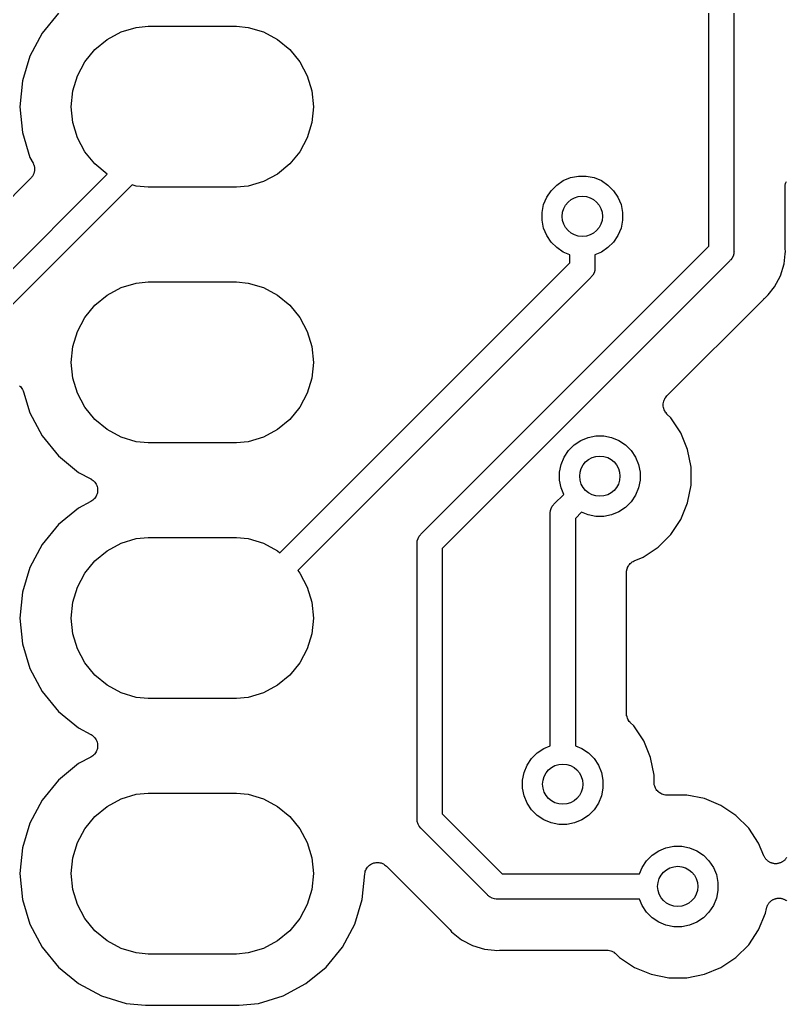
# Model space of a CAD drawing. Extents: x 19 to 115, y -142 to -17.
# Drawn here: x 87.18 to 94.81, y -101.64 to -91.85 of the extents above; entities that cross this region are included whole.
import ezdxf

# ---------------------------------------------------------------- set-up
doc = ezdxf.new("R2010")
doc.units = 0
doc.layers.add('BLACK', color=7, linetype='CONTINUOUS')

msp = doc.modelspace()

# ---------------------------------------------------------------- linework, layer by layer
at = {"layer": 'BLACK', "linetype": 'CONTINUOUS'}
for p, q in [((94.035, -94.0952), (94.035, -91.0368)), ((94.285, -90.9911), (94.285, -94.1409)), ((87.5706, -91.7806), (87.4072, -91.9798)), ((88.1924, -91.9673), (88.3432, -91.9216)), ((88.3432, -91.9216), (88.4607, -91.91)), ((88.4607, -91.91), (89.3393, -91.91)), ((89.3393, -91.91), (89.4568, -91.9216)), ((89.4568, -91.9216), (89.6076, -91.9673)), ((87.4072, -91.9798), (87.2857, -92.207)), ((87.9316, -92.1416), (88.0534, -92.0416)), ((88.0534, -92.0416), (88.1924, -91.9673)), ((89.6076, -91.9673), (89.7466, -92.0416)), ((89.7466, -92.0416), (89.8684, -92.1416)), ((87.8316, -92.2634), (87.9316, -92.1416)), ((89.8684, -92.1416), (89.9684, -92.2634)), ((87.2857, -92.207), (87.2109, -92.4536)), ((87.7573, -92.4024), (87.8316, -92.2634)), ((89.9684, -92.2634), (90.0427, -92.4024)), ((87.7116, -92.5532), (87.7573, -92.4024)), ((90.0427, -92.4024), (90.0884, -92.5532)), ((87.2109, -92.4536), (87.1857, -92.71)), ((87.6961, -92.71), (87.7116, -92.5532)), ((90.0884, -92.5532), (90.1039, -92.71)), ((87.1857, -92.71), (87.2109, -92.9664)), ((87.7116, -92.8668), (87.6961, -92.71)), ((90.1039, -92.71), (90.0884, -92.8668)), ((87.7573, -93.0176), (87.7116, -92.8668)), ((90.0884, -92.8668), (90.0427, -93.0176)), ((87.2109, -92.9664), (87.2857, -93.213)), ((87.8316, -93.1566), (87.7573, -93.0176)), ((90.0427, -93.0176), (89.9684, -93.1566)), ((87.2857, -93.213), (87.3166, -93.2707)), ((87.9316, -93.2784), (87.8316, -93.1566)), ((89.9684, -93.1566), (89.8684, -93.2784)), ((87.3166, -93.2707), (87.3174, -93.2723)), ((87.3174, -93.2723), (87.3195, -93.2776)), ((87.3195, -93.2776), (87.3222, -93.2826)), ((87.3222, -93.2826), (87.3241, -93.2891)), ((87.3241, -93.2891), (87.3266, -93.2953)), ((87.3266, -93.2953), (87.3276, -93.3009)), ((87.3276, -93.3009), (87.3293, -93.3064)), ((87.3293, -93.3064), (87.3299, -93.3131)), ((87.3299, -93.3131), (87.3311, -93.3197)), ((87.3311, -93.3197), (87.3311, -93.3254)), ((88.0534, -93.3784), (87.9316, -93.2784)), ((89.8684, -93.2784), (89.7466, -93.3784)), ((87.2944, -93.4204), (86.389, -94.3258)), ((86.5622, -94.871), (88.0543, -93.3789)), ((87.298, -93.416), (87.2944, -93.4204)), ((87.3021, -93.412), (87.298, -93.416)), ((87.3058, -93.4065), (87.3021, -93.412)), ((87.3101, -93.4013), (87.3058, -93.4065)), ((87.3128, -93.3962), (87.3101, -93.4013)), ((87.316, -93.3915), (87.3128, -93.3962)), ((87.3187, -93.3853), (87.316, -93.3915)), ((87.3218, -93.3794), (87.3187, -93.3853)), ((87.3235, -93.374), (87.3218, -93.3794)), ((87.3257, -93.3687), (87.3235, -93.374)), ((87.3271, -93.3622), (87.3257, -93.3687)), ((87.3291, -93.3557), (87.3271, -93.3622)), ((87.3297, -93.35), (87.3291, -93.3557)), ((87.3308, -93.3445), (87.3297, -93.35)), ((87.3309, -93.3378), (87.3308, -93.3445)), ((87.3316, -93.331), (87.3309, -93.3378)), ((87.3311, -93.3254), (87.3316, -93.331)), ((88.0543, -93.3789), (88.0534, -93.3784)), ((89.7466, -93.3784), (89.6076, -93.4527)), ((92.5881, -93.4445), (92.6609, -93.4143)), ((92.6609, -93.4143), (92.7382, -93.399)), ((92.7382, -93.399), (92.817, -93.399)), ((92.817, -93.399), (92.8943, -93.4143)), ((92.8943, -93.4143), (92.9671, -93.4445)), ((88.3011, -93.4857), (86.7067, -95.08)), ((88.3432, -93.4984), (88.3011, -93.4857)), ((88.4607, -93.51), (88.3432, -93.4984)), ((89.3393, -93.51), (88.4607, -93.51)), ((89.4568, -93.4984), (89.3393, -93.51)), ((89.6076, -93.4527), (89.4568, -93.4984)), ((92.4669, -93.544), (92.5226, -93.4883)), ((92.5226, -93.4883), (92.5881, -93.4445)), ((92.9671, -93.4445), (93.0326, -93.4883)), ((93.0326, -93.4883), (93.0883, -93.544)), ((94.793, -93.5074), (94.7937, -93.5013)), ((94.793, -93.5091), (94.793, -93.5074)), ((94.793, -94.1097), (94.793, -93.5091)), ((94.7937, -93.5013), (94.7938, -93.4952)), ((94.7938, -93.4952), (94.7951, -93.489)), ((94.7951, -93.489), (94.7958, -93.4827)), ((94.7958, -93.4827), (94.7976, -93.4769)), ((94.7976, -93.4769), (94.7989, -93.471)), ((94.7989, -93.471), (94.8014, -93.4651)), ((94.8014, -93.4651), (94.8033, -93.4591)), ((94.8033, -93.4591), (94.8062, -93.4538)), ((92.393, -93.6823), (92.4231, -93.6095)), ((92.4231, -93.6095), (92.4669, -93.544)), ((93.0883, -93.544), (93.1321, -93.6095)), ((93.1321, -93.6095), (93.1622, -93.6823)), ((92.3776, -93.7596), (92.393, -93.6823)), ((93.1622, -93.6823), (93.1776, -93.7596)), ((92.3776, -93.8384), (92.3776, -93.7596)), ((93.1776, -93.7596), (93.1776, -93.8384)), ((92.393, -93.9156), (92.3776, -93.8384)), ((93.1776, -93.8384), (93.1622, -93.9156)), ((92.4231, -93.9884), (92.393, -93.9156)), ((92.4669, -94.054), (92.4231, -93.9884)), ((93.1321, -93.9884), (93.0883, -94.054)), ((93.1622, -93.9156), (93.1321, -93.9884)), ((91.1759, -96.9543), (94.035, -94.0952)), ((92.5226, -94.1097), (92.4669, -94.054)), ((93.0883, -94.054), (93.0326, -94.1097)), ((92.5881, -94.1534), (92.5226, -94.1097)), ((92.6526, -94.1802), (92.5881, -94.1534)), ((92.6526, -94.2606), (92.6526, -94.1802)), ((92.9671, -94.1534), (92.9026, -94.1802)), ((92.9026, -94.1802), (92.9026, -94.3063)), ((93.0326, -94.1097), (92.9671, -94.1534)), ((94.2761, -94.195), (94.2644, -94.2168)), ((94.2832, -94.1715), (94.2761, -94.195)), ((94.285, -94.1531), (94.2832, -94.1715)), ((94.285, -94.1409), (94.2856, -94.147)), ((94.2856, -94.147), (94.285, -94.1531)), ((94.285, -94.1531), (94.285, -94.1531)), ((94.7839, -94.2711), (94.7936, -94.1719)), ((94.7935, -94.115), (94.793, -94.1097)), ((94.7935, -94.1203), (94.7935, -94.115)), ((94.7936, -94.1221), (94.7935, -94.1203)), ((94.7961, -94.147), (94.7936, -94.1221)), ((94.7936, -94.1718), (94.7961, -94.147)), ((94.7936, -94.1719), (94.7936, -94.1718)), ((89.7713, -97.1419), (92.6526, -94.2606)), ((94.2441, -94.2397), (91.385, -97.0988)), ((94.2488, -94.2358), (94.2441, -94.2397)), ((94.2527, -94.231), (94.2488, -94.2358)), ((94.2638, -94.2175), (94.2527, -94.231)), ((94.2527, -94.231), (94.2527, -94.231)), ((94.2644, -94.2168), (94.2638, -94.2175)), ((94.7477, -94.3904), (94.7839, -94.2711)), ((92.8664, -94.4012), (92.8617, -94.4051)), ((92.8703, -94.3964), (92.8664, -94.4012)), ((92.8821, -94.3822), (92.8703, -94.3964)), ((92.8703, -94.3964), (92.8703, -94.3964)), ((92.8937, -94.3605), (92.8821, -94.3822)), ((92.894, -94.3594), (92.8937, -94.3605)), ((92.9008, -94.3369), (92.894, -94.3594)), ((92.9026, -94.3185), (92.9008, -94.3369)), ((92.9026, -94.3063), (92.9032, -94.3124)), ((92.9032, -94.3124), (92.9026, -94.3185)), ((92.9026, -94.3185), (92.9026, -94.3185)), ((94.6889, -94.5003), (94.7477, -94.3904)), ((88.1924, -94.5073), (88.3432, -94.4616)), ((88.3432, -94.4616), (88.4607, -94.45)), ((88.4607, -94.45), (89.3393, -94.45)), ((89.3393, -94.45), (89.4568, -94.4616)), ((89.4568, -94.4616), (89.6076, -94.5073)), ((92.8617, -94.4051), (89.9481, -97.3187)), ((87.9316, -94.6816), (88.0534, -94.5816)), ((88.0534, -94.5816), (88.1924, -94.5073)), ((89.6076, -94.5073), (89.7466, -94.5816)), ((89.7466, -94.5816), (89.8684, -94.6816)), ((94.5905, -94.6126), (94.6098, -94.5967)), ((94.6098, -94.5967), (94.6256, -94.5774)), ((94.6256, -94.5774), (94.6257, -94.5774)), ((94.6257, -94.5774), (94.6889, -94.5003)), ((87.8316, -94.8034), (87.9316, -94.6816)), ((89.8684, -94.6816), (89.9684, -94.8034)), ((93.6184, -95.5837), (94.5812, -94.621)), ((94.5812, -94.621), (94.5825, -94.6197)), ((94.5825, -94.6197), (94.5867, -94.6164)), ((94.5867, -94.6164), (94.5905, -94.6126)), ((87.7573, -94.9424), (87.8316, -94.8034)), ((89.9684, -94.8034), (90.0427, -94.9424)), ((87.7116, -95.0932), (87.7573, -94.9424)), ((90.0427, -94.9424), (90.0884, -95.0932)), ((87.6961, -95.25), (87.7116, -95.0932)), ((90.0884, -95.0932), (90.1039, -95.25)), ((87.7116, -95.4068), (87.6961, -95.25)), ((90.1039, -95.25), (90.0884, -95.4068)), ((87.7573, -95.5576), (87.7116, -95.4068)), ((90.0884, -95.4068), (90.0427, -95.5576)), ((87.1818, -95.4824), (87.1903, -95.4909)), ((87.1903, -95.4909), (87.1988, -95.4995)), ((87.1988, -95.4995), (87.199, -95.4998)), ((87.199, -95.4998), (87.1992, -95.5)), ((87.1992, -95.5), (87.2059, -95.5102)), ((87.2059, -95.5102), (87.2126, -95.5201)), ((87.2126, -95.5201), (87.2127, -95.5204)), ((87.2127, -95.5204), (87.2129, -95.5207)), ((87.2129, -95.5207), (87.2174, -95.5319)), ((87.2174, -95.5319), (87.222, -95.543)), ((87.222, -95.543), (87.2857, -95.753)), ((87.8316, -95.6966), (87.7573, -95.5576)), ((90.0427, -95.5576), (89.9684, -95.6966)), ((93.5812, -95.6731), (93.5813, -95.6727)), ((93.5824, -95.6849), (93.5812, -95.6731)), ((93.5813, -95.6722), (93.5825, -95.6604)), ((93.5813, -95.6727), (93.5813, -95.6722)), ((93.5825, -95.6604), (93.5838, -95.6484)), ((93.5838, -95.6484), (93.5839, -95.648)), ((93.5839, -95.6476), (93.5875, -95.6361)), ((93.5839, -95.648), (93.5839, -95.6476)), ((93.5875, -95.6361), (93.591, -95.6247)), ((93.591, -95.6247), (93.5912, -95.6243)), ((93.5912, -95.6243), (93.5913, -95.6239)), ((93.5913, -95.6239), (93.5971, -95.6134)), ((93.5971, -95.6134), (93.6027, -95.6029)), ((93.6027, -95.6029), (93.603, -95.6025)), ((93.603, -95.6025), (93.6032, -95.6022)), ((93.6032, -95.6022), (93.6109, -95.593)), ((93.6109, -95.593), (93.6184, -95.5837)), ((87.2857, -95.753), (87.4072, -95.9802)), ((87.9316, -95.8184), (87.8316, -95.6966)), ((89.9684, -95.6966), (89.8684, -95.8184)), ((93.5834, -95.6969), (93.5824, -95.6849)), ((93.5835, -95.6973), (93.5834, -95.6969)), ((93.5836, -95.6978), (93.5835, -95.6973)), ((93.587, -95.7091), (93.5836, -95.6978)), ((93.5903, -95.7207), (93.587, -95.7091)), ((93.5905, -95.7211), (93.5903, -95.7207)), ((93.5907, -95.7215), (93.5905, -95.7211)), ((93.5962, -95.7321), (93.5907, -95.7215)), ((93.6017, -95.7427), (93.5962, -95.7321)), ((93.602, -95.7431), (93.6017, -95.7427)), ((93.6022, -95.7434), (93.602, -95.7431)), ((93.6098, -95.7528), (93.6022, -95.7434)), ((93.6172, -95.7621), (93.6098, -95.7528)), ((93.6178, -95.7627), (93.6172, -95.7621)), ((93.6184, -95.7633), (93.6178, -95.7627)), ((93.6178, -95.7627), (93.6178, -95.7627)), ((93.6178, -95.7627), (93.6178, -95.7627)), ((93.6569, -95.8018), (93.6184, -95.7633)), ((88.0534, -95.9184), (87.9316, -95.8184)), ((89.8684, -95.8184), (89.7466, -95.9184)), ((93.7563, -95.9506), (93.6569, -95.8018)), ((88.1924, -95.9927), (88.0534, -95.9184)), ((89.7466, -95.9184), (89.6076, -95.9927)), ((93.8248, -96.1158), (93.7563, -95.9506)), ((87.4072, -95.9802), (87.5706, -96.1794)), ((88.3432, -96.0384), (88.1924, -95.9927)), ((88.4607, -96.05), (88.3432, -96.0384)), ((89.3393, -96.05), (88.4607, -96.05)), ((89.4568, -96.0384), (89.3393, -96.05)), ((89.6076, -95.9927), (89.4568, -96.0384)), ((92.6967, -96.07), (92.7622, -96.0262)), ((92.7622, -96.0262), (92.835, -95.996)), ((92.835, -95.996), (92.9123, -95.9807)), ((92.9123, -95.9807), (92.991, -95.9807)), ((92.991, -95.9807), (93.0683, -95.996)), ((93.0683, -95.996), (93.1411, -96.0262)), ((93.1411, -96.0262), (93.2066, -96.07)), ((92.5972, -96.1912), (92.641, -96.1257)), ((92.641, -96.1257), (92.6967, -96.07)), ((93.2066, -96.07), (93.2624, -96.1257)), ((93.2624, -96.1257), (93.3061, -96.1912)), ((93.8597, -96.2912), (93.8248, -96.1158)), ((87.5706, -96.1794), (87.7698, -96.3428)), ((92.567, -96.264), (92.5972, -96.1912)), ((93.3061, -96.1912), (93.3363, -96.264)), ((87.7698, -96.3428), (87.8917, -96.408)), ((92.5517, -96.3413), (92.567, -96.264)), ((92.5517, -96.42), (92.5517, -96.3413)), ((93.3363, -96.264), (93.3517, -96.3413)), ((93.3517, -96.3413), (93.3517, -96.42)), ((93.8597, -96.4701), (93.8597, -96.2912)), ((87.8917, -96.408), (87.8928, -96.4086)), ((87.8928, -96.4086), (87.8928, -96.4086)), ((87.8928, -96.4086), (87.8928, -96.4086)), ((87.8928, -96.4086), (87.8933, -96.4088)), ((87.8933, -96.4088), (87.9033, -96.4157)), ((87.9033, -96.4157), (87.9133, -96.4225)), ((87.9133, -96.4225), (87.9135, -96.4227)), ((87.9135, -96.4227), (87.9137, -96.4229)), ((87.9137, -96.4229), (87.9222, -96.4316)), ((87.9222, -96.4316), (87.9307, -96.4402)), ((87.9307, -96.4402), (87.9308, -96.4404)), ((87.9308, -96.4404), (87.931, -96.4406)), ((87.931, -96.4406), (87.9376, -96.4507)), ((87.9376, -96.4507), (87.9443, -96.4609)), ((92.567, -96.4973), (92.5517, -96.42)), ((93.3517, -96.42), (93.3363, -96.4973)), ((87.9443, -96.4609), (87.9444, -96.4612)), ((87.9444, -96.4612), (87.9445, -96.4614)), ((87.9445, -96.4614), (87.949, -96.4725)), ((87.949, -96.4725), (87.9536, -96.4839)), ((87.9557, -96.5453), (87.9533, -96.5573)), ((87.9536, -96.4839), (87.9537, -96.4842)), ((87.9537, -96.4842), (87.9538, -96.4844)), ((87.9538, -96.4844), (87.956, -96.4963)), ((87.9581, -96.5336), (87.9557, -96.5453)), ((87.956, -96.4963), (87.9583, -96.5082)), ((87.9582, -96.533), (87.9581, -96.5333)), ((87.9581, -96.5333), (87.9581, -96.5336)), ((87.9584, -96.5088), (87.9582, -96.521)), ((87.9582, -96.521), (87.9582, -96.533)), ((87.9583, -96.5082), (87.9583, -96.5085)), ((87.9583, -96.5085), (87.9584, -96.5088)), ((92.5937, -96.5618), (92.567, -96.4973)), ((93.3363, -96.4973), (93.3061, -96.5701)), ((93.8248, -96.6455), (93.8597, -96.4701)), ((87.8917, -96.632), (87.7698, -96.6972)), ((87.9017, -96.6253), (87.8917, -96.632)), ((87.9119, -96.6186), (87.9017, -96.6253)), ((87.9121, -96.6184), (87.9119, -96.6186)), ((87.9123, -96.6182), (87.9121, -96.6184)), ((87.9208, -96.6098), (87.9123, -96.6182)), ((87.9295, -96.6012), (87.9208, -96.6098)), ((87.9297, -96.6009), (87.9295, -96.6012)), ((87.9299, -96.6007), (87.9297, -96.6009)), ((87.9366, -96.5908), (87.9299, -96.6007)), ((87.9434, -96.5806), (87.9366, -96.5908)), ((87.9436, -96.5804), (87.9434, -96.5806)), ((87.9437, -96.5802), (87.9436, -96.5804)), ((87.9484, -96.569), (87.9437, -96.5802)), ((87.9531, -96.5578), (87.9484, -96.569)), ((87.9532, -96.5575), (87.9531, -96.5578)), ((87.9533, -96.5573), (87.9532, -96.5575)), ((92.4989, -96.6566), (92.5937, -96.5618)), ((93.2624, -96.6356), (93.2066, -96.6914)), ((93.3061, -96.5701), (93.2624, -96.6356)), ((93.7563, -96.8108), (93.8248, -96.6455)), ((87.7698, -96.6972), (87.5706, -96.8606)), ((92.4574, -96.7493), (92.4583, -96.7401)), ((92.458, -96.7554), (92.4574, -96.7493)), ((92.4583, -96.7401), (92.4598, -96.7248)), ((92.4598, -96.7248), (92.4611, -96.7206)), ((92.4611, -96.7206), (92.467, -96.7012)), ((92.467, -96.7012), (92.4786, -96.6795)), ((92.4786, -96.6795), (92.4903, -96.6653)), ((92.4903, -96.6653), (92.4942, -96.6605)), ((92.4903, -96.6653), (92.4903, -96.6653)), ((92.4942, -96.6605), (92.4989, -96.6566)), ((92.7705, -96.7386), (92.708, -96.8011)), ((92.835, -96.7653), (92.7705, -96.7386)), ((93.1411, -96.7351), (93.0683, -96.7653)), ((93.2066, -96.6914), (93.1411, -96.7351)), ((92.458, -99.0598), (92.458, -96.7554)), ((92.708, -96.8011), (92.708, -99.0598)), ((92.9123, -96.7807), (92.835, -96.7653)), ((92.991, -96.7807), (92.9123, -96.7807)), ((93.0683, -96.7653), (92.991, -96.7807)), ((93.6569, -96.9595), (93.7563, -96.8108)), ((87.5706, -96.8606), (87.4072, -97.0598)), ((88.1924, -97.0473), (88.3432, -97.0016)), ((88.3432, -97.0016), (88.4607, -96.99)), ((88.4607, -96.99), (89.3393, -96.99)), ((89.3393, -96.99), (89.4568, -97.0016)), ((89.4568, -97.0016), (89.6076, -97.0473)), ((91.1344, -97.047), (91.1368, -97.0225)), ((91.1368, -97.0225), (91.1439, -96.9989)), ((91.1439, -96.9989), (91.1556, -96.9772)), ((91.1556, -96.9772), (91.1673, -96.9629)), ((91.1673, -96.9629), (91.1712, -96.9582)), ((91.1673, -96.9629), (91.1673, -96.9629)), ((91.1712, -96.9582), (91.1759, -96.9543)), ((93.5305, -97.0859), (93.6569, -96.9595)), ((87.4072, -97.0598), (87.2857, -97.287)), ((87.9316, -97.2216), (88.0534, -97.1216)), ((88.0534, -97.1216), (88.1924, -97.0473)), ((89.6076, -97.0473), (89.7466, -97.1216)), ((89.7466, -97.1216), (89.7713, -97.1419)), ((91.135, -97.0531), (91.1344, -97.047)), ((91.135, -99.7829), (91.135, -97.0531)), ((91.385, -97.0988), (91.385, -99.7372)), ((93.3818, -97.1853), (93.5305, -97.0859)), ((87.8316, -97.3434), (87.9316, -97.2216)), ((93.2541, -97.2481), (93.2634, -97.2407)), ((93.2634, -97.2407), (93.2725, -97.2332)), ((93.2725, -97.2332), (93.273, -97.2329)), ((93.273, -97.2329), (93.2735, -97.2326)), ((93.2735, -97.2326), (93.2839, -97.2271)), ((93.2839, -97.2271), (93.2944, -97.2215)), ((93.2944, -97.2215), (93.3818, -97.1853)), ((87.2857, -97.287), (87.2109, -97.5336)), ((89.9481, -97.3187), (89.9684, -97.3434)), ((93.216, -97.3371), (93.2173, -97.3252)), ((93.216, -97.3381), (93.216, -97.3371)), ((93.216, -97.3382), (93.216, -97.3381)), ((93.216, -97.3388), (93.216, -97.3382)), ((93.216, -97.3382), (93.216, -97.3382)), ((93.216, -98.7373), (93.216, -97.3388)), ((93.2173, -97.3252), (93.2185, -97.3135)), ((93.2185, -97.3135), (93.2187, -97.313)), ((93.2187, -97.313), (93.2188, -97.3124)), ((93.2188, -97.3124), (93.2224, -97.3011)), ((93.2224, -97.3011), (93.2258, -97.2898)), ((93.2258, -97.2898), (93.2261, -97.2893)), ((93.2261, -97.2893), (93.2263, -97.2888)), ((93.2263, -97.2888), (93.2319, -97.2785)), ((93.2319, -97.2785), (93.2376, -97.268)), ((93.2376, -97.268), (93.2379, -97.2676)), ((93.2379, -97.2676), (93.2382, -97.2671)), ((93.2382, -97.2671), (93.2458, -97.2581)), ((93.2458, -97.2581), (93.2534, -97.2489)), ((93.2534, -97.2489), (93.2538, -97.2485)), ((93.2538, -97.2485), (93.2541, -97.2481)), ((87.7573, -97.4824), (87.8316, -97.3434)), ((89.9684, -97.3434), (90.0427, -97.4824)), ((87.2109, -97.5336), (87.1857, -97.79)), ((87.7116, -97.6332), (87.7573, -97.4824)), ((90.0427, -97.4824), (90.0884, -97.6332)), ((87.6961, -97.79), (87.7116, -97.6332)), ((90.0884, -97.6332), (90.1039, -97.79)), ((87.1857, -97.79), (87.2109, -98.0464)), ((87.7116, -97.9468), (87.6961, -97.79)), ((90.1039, -97.79), (90.0884, -97.9468)), ((87.7573, -98.0976), (87.7116, -97.9468)), ((90.0884, -97.9468), (90.0427, -98.0976)), ((87.2109, -98.0464), (87.2857, -98.293)), ((87.8316, -98.2366), (87.7573, -98.0976)), ((90.0427, -98.0976), (89.9684, -98.2366)), ((87.2857, -98.293), (87.4072, -98.5202)), ((87.9316, -98.3584), (87.8316, -98.2366)), ((89.9684, -98.2366), (89.8684, -98.3584)), ((88.0534, -98.4584), (87.9316, -98.3584)), ((89.8684, -98.3584), (89.7466, -98.4584)), ((88.1924, -98.5327), (88.0534, -98.4584)), ((89.7466, -98.4584), (89.6076, -98.5327)), ((87.4072, -98.5202), (87.5706, -98.7194)), ((88.3432, -98.5784), (88.1924, -98.5327)), ((88.4607, -98.59), (88.3432, -98.5784)), ((89.3393, -98.59), (88.4607, -98.59)), ((89.4568, -98.5784), (89.3393, -98.59)), ((89.6076, -98.5327), (89.4568, -98.5784)), ((87.5706, -98.7194), (87.7698, -98.8828)), ((93.2171, -98.7489), (93.216, -98.7373)), ((93.2182, -98.7606), (93.2171, -98.7489)), ((93.2184, -98.7613), (93.2182, -98.7606)), ((93.2184, -98.762), (93.2184, -98.7613)), ((93.2218, -98.7732), (93.2184, -98.762)), ((93.2251, -98.7845), (93.2218, -98.7732)), ((93.2254, -98.785), (93.2251, -98.7845)), ((93.2256, -98.7857), (93.2254, -98.785)), ((93.2311, -98.796), (93.2256, -98.7857)), ((93.2365, -98.8065), (93.2311, -98.796)), ((93.2369, -98.807), (93.2365, -98.8065)), ((93.2372, -98.8076), (93.2369, -98.807)), ((93.2446, -98.8167), (93.2372, -98.8076)), ((87.7698, -98.8828), (87.8917, -98.948)), ((93.252, -98.8258), (93.2446, -98.8167)), ((93.2529, -98.8268), (93.252, -98.8258)), ((93.2532, -98.8271), (93.2529, -98.8268)), ((93.2529, -98.8268), (93.2529, -98.8268)), ((93.2529, -98.8268), (93.2529, -98.8268)), ((93.2883, -98.8622), (93.2532, -98.8271)), ((93.3877, -99.0109), (93.2883, -98.8622)), ((87.8917, -98.948), (87.8928, -98.9486)), ((87.8928, -98.9486), (87.8928, -98.9486)), ((87.8928, -98.9486), (87.8928, -98.9486)), ((87.8928, -98.9486), (87.8933, -98.9488)), ((87.8933, -98.9488), (87.9033, -98.9557)), ((87.9033, -98.9557), (87.9133, -98.9625)), ((87.9133, -98.9625), (87.9135, -98.9627)), ((87.9135, -98.9627), (87.9137, -98.9629)), ((87.9137, -98.9629), (87.9222, -98.9716)), ((87.9222, -98.9716), (87.9307, -98.9802)), ((87.9307, -98.9802), (87.9308, -98.9804)), ((87.9308, -98.9804), (87.931, -98.9806)), ((87.931, -98.9806), (87.9376, -98.9907)), ((87.9376, -98.9907), (87.9443, -99.0009)), ((87.9443, -99.0009), (87.9444, -99.0012)), ((87.9444, -99.0012), (87.9445, -99.0014)), ((87.9445, -99.0014), (87.949, -99.0125)), ((87.9531, -99.0978), (87.9484, -99.109)), ((87.949, -99.0125), (87.9536, -99.0239)), ((87.9532, -99.0975), (87.9531, -99.0978)), ((87.9533, -99.0973), (87.9532, -99.0975)), ((87.9557, -99.0853), (87.9533, -99.0973)), ((87.9536, -99.0239), (87.9537, -99.0242)), ((87.9537, -99.0242), (87.9538, -99.0244)), ((87.9538, -99.0244), (87.956, -99.0363)), ((87.9581, -99.0736), (87.9557, -99.0853)), ((87.956, -99.0363), (87.9583, -99.0482)), ((87.9582, -99.073), (87.9581, -99.0733)), ((87.9581, -99.0733), (87.9581, -99.0736)), ((87.9584, -99.0488), (87.9582, -99.0609)), ((87.9582, -99.0609), (87.9582, -99.073)), ((87.9583, -99.0482), (87.9583, -99.0485)), ((87.9583, -99.0485), (87.9584, -99.0488)), ((92.328, -99.1303), (92.3935, -99.0865)), ((92.3935, -99.0865), (92.458, -99.0598)), ((92.708, -99.0598), (92.7725, -99.0865)), ((92.7725, -99.0865), (92.838, -99.1303)), ((93.4561, -99.1761), (93.3877, -99.0109)), ((87.8917, -99.172), (87.7698, -99.2372)), ((87.9017, -99.1653), (87.8917, -99.172)), ((87.9119, -99.1586), (87.9017, -99.1653)), ((87.9121, -99.1584), (87.9119, -99.1586)), ((87.9123, -99.1582), (87.9121, -99.1584)), ((87.9208, -99.1498), (87.9123, -99.1582)), ((87.9295, -99.1412), (87.9208, -99.1498)), ((87.9297, -99.1409), (87.9295, -99.1412)), ((87.9299, -99.1407), (87.9297, -99.1409)), ((87.9366, -99.1308), (87.9299, -99.1407)), ((87.9434, -99.1206), (87.9366, -99.1308)), ((87.9436, -99.1204), (87.9434, -99.1206)), ((87.9437, -99.1202), (87.9436, -99.1204)), ((87.9484, -99.109), (87.9437, -99.1202)), ((92.2285, -99.2515), (92.2723, -99.186)), ((92.2723, -99.186), (92.328, -99.1303)), ((92.838, -99.1303), (92.8937, -99.186)), ((92.8937, -99.186), (92.9375, -99.2515)), ((93.491, -99.3516), (93.4561, -99.1761)), ((87.7698, -99.2372), (87.5706, -99.4006)), ((92.1984, -99.3243), (92.2285, -99.2515)), ((92.9375, -99.2515), (92.9676, -99.3243)), ((92.183, -99.4016), (92.1984, -99.3243)), ((92.9676, -99.3243), (92.983, -99.4016)), ((93.491, -99.4232), (93.491, -99.3516)), ((87.5706, -99.4006), (87.4072, -99.5998)), ((92.183, -99.4804), (92.183, -99.4016)), ((92.1984, -99.5577), (92.183, -99.4804)), ((92.983, -99.4804), (92.9676, -99.5577)), ((92.983, -99.4016), (92.983, -99.4804)), ((93.4922, -99.4351), (93.491, -99.4232)), ((93.4933, -99.4471), (93.4922, -99.4351)), ((93.4934, -99.4475), (93.4933, -99.4471)), ((93.4934, -99.4479), (93.4934, -99.4475)), ((93.4969, -99.4594), (93.4934, -99.4479)), ((93.5003, -99.4709), (93.4969, -99.4594)), ((93.5005, -99.4712), (93.5003, -99.4709)), ((93.5006, -99.4716), (93.5005, -99.4712)), ((93.5062, -99.4822), (93.5006, -99.4716)), ((93.5118, -99.4928), (93.5062, -99.4822)), ((93.512, -99.4931), (93.5118, -99.4928)), ((93.5122, -99.4935), (93.512, -99.4931)), ((93.5198, -99.5028), (93.5122, -99.4935)), ((88.0534, -99.6616), (88.1924, -99.5873)), ((88.1924, -99.5873), (88.3432, -99.5416)), ((88.3432, -99.5416), (88.4607, -99.53)), ((88.4607, -99.53), (89.3393, -99.53)), ((89.3393, -99.53), (89.4568, -99.5416)), ((89.4568, -99.5416), (89.6076, -99.5873)), ((89.6076, -99.5873), (89.7466, -99.6616)), ((92.2285, -99.6305), (92.1984, -99.5577)), ((92.9676, -99.5577), (92.9375, -99.6305)), ((93.5273, -99.5121), (93.5198, -99.5028)), ((93.5276, -99.5124), (93.5273, -99.5121)), ((93.5279, -99.5127), (93.5276, -99.5124)), ((93.5371, -99.5204), (93.5279, -99.5127)), ((93.5463, -99.5281), (93.5371, -99.5204)), ((93.5467, -99.5282), (93.5463, -99.5281)), ((93.547, -99.5285), (93.5467, -99.5282)), ((93.5575, -99.5342), (93.547, -99.5285)), ((93.5681, -99.54), (93.5575, -99.5342)), ((93.5684, -99.5401), (93.5681, -99.54)), ((93.5688, -99.5403), (93.5684, -99.5401)), ((93.5803, -99.5438), (93.5688, -99.5403)), ((93.5917, -99.5475), (93.5803, -99.5438)), ((93.5921, -99.5475), (93.5917, -99.5475)), ((93.5925, -99.5476), (93.5921, -99.5475)), ((93.6044, -99.5489), (93.5925, -99.5476)), ((93.6163, -99.5502), (93.6044, -99.5489)), ((93.6167, -99.5502), (93.6163, -99.5502)), ((93.6171, -99.5502), (93.6167, -99.5502)), ((93.629, -99.5491), (93.6171, -99.5502)), ((93.6304, -99.549), (93.629, -99.5491)), ((93.8154, -99.549), (93.6304, -99.549)), ((93.9909, -99.5839), (93.8154, -99.549)), ((94.1561, -99.6523), (93.9909, -99.5839)), ((87.4072, -99.5998), (87.2857, -99.827)), ((87.9316, -99.7616), (88.0534, -99.6616)), ((89.7466, -99.6616), (89.8684, -99.7616)), ((92.2723, -99.696), (92.2285, -99.6305)), ((92.9375, -99.6305), (92.8937, -99.696)), ((94.3048, -99.7517), (94.1561, -99.6523)), ((87.8316, -99.8834), (87.9316, -99.7616)), ((89.8684, -99.7616), (89.9684, -99.8834)), ((91.1344, -99.789), (91.135, -99.7829)), ((91.385, -99.7372), (91.9798, -100.332)), ((92.328, -99.7517), (92.2723, -99.696)), ((92.3935, -99.7955), (92.328, -99.7517)), ((92.838, -99.7517), (92.7725, -99.7955)), ((92.8937, -99.696), (92.838, -99.7517)), ((94.4313, -99.8782), (94.3048, -99.7517)), ((87.2857, -99.827), (87.2109, -100.074)), ((87.7573, -100.022), (87.8316, -99.8834)), ((89.9684, -99.8834), (90.0427, -100.022)), ((91.135, -99.7951), (91.1344, -99.789)), ((91.1368, -99.8135), (91.135, -99.7951)), ((91.135, -99.7951), (91.135, -99.7951)), ((91.1439, -99.8371), (91.1368, -99.8135)), ((91.1556, -99.8588), (91.1439, -99.8371)), ((91.1712, -99.8778), (91.1556, -99.8588)), ((91.1759, -99.8817), (91.1712, -99.8778)), ((91.8353, -100.541), (91.1759, -99.8817)), ((92.4663, -99.8256), (92.3935, -99.7955)), ((92.5436, -99.841), (92.4663, -99.8256)), ((92.6224, -99.841), (92.5436, -99.841)), ((92.6997, -99.8256), (92.6224, -99.841)), ((92.7725, -99.7955), (92.6997, -99.8256)), ((94.5307, -100.027), (94.4313, -99.8782)), ((87.2109, -100.074), (87.1857, -100.33)), ((87.7116, -100.173), (87.7573, -100.022)), ((90.0427, -100.022), (90.0884, -100.173)), ((93.5365, -100.103), (93.6093, -100.072)), ((93.6093, -100.072), (93.6866, -100.057)), ((93.6866, -100.057), (93.7654, -100.057)), ((93.7654, -100.057), (93.8427, -100.072)), ((93.8427, -100.072), (93.9155, -100.103)), ((94.5829, -100.153), (94.5307, -100.027)), ((87.6961, -100.33), (87.7116, -100.173)), ((90.0884, -100.173), (90.1039, -100.33)), ((93.4153, -100.202), (93.471, -100.146)), ((93.471, -100.146), (93.5365, -100.103)), ((93.9155, -100.103), (93.981, -100.146)), ((93.981, -100.146), (94.0367, -100.202)), ((94.5858, -100.158), (94.5829, -100.153)), ((94.5881, -100.164), (94.5858, -100.158)), ((94.5916, -100.169), (94.5881, -100.164)), ((94.5946, -100.175), (94.5916, -100.169)), ((94.5985, -100.18), (94.5946, -100.175)), ((94.8052, -100.176), (94.8011, -100.181)), ((94.8081, -100.171), (94.8052, -100.176)), ((90.6291, -100.285), (90.636, -100.275)), ((90.636, -100.275), (90.6428, -100.264)), ((90.6428, -100.264), (90.643, -100.264)), ((90.643, -100.264), (90.6431, -100.264)), ((90.6431, -100.264), (90.6517, -100.256)), ((90.6517, -100.256), (90.6604, -100.247)), ((90.6604, -100.247), (90.6607, -100.247)), ((90.6607, -100.247), (90.6609, -100.247)), ((90.6609, -100.247), (90.671, -100.24)), ((90.671, -100.24), (90.6811, -100.233)), ((90.6811, -100.233), (90.6814, -100.233)), ((90.6814, -100.233), (90.6816, -100.233)), ((90.6816, -100.233), (90.6928, -100.229)), ((90.6928, -100.229), (90.7041, -100.224)), ((90.7041, -100.224), (90.7043, -100.224)), ((90.7043, -100.224), (90.7046, -100.224)), ((90.7046, -100.224), (90.7164, -100.222)), ((90.7164, -100.222), (90.7284, -100.219)), ((90.7284, -100.219), (90.7287, -100.219)), ((90.7287, -100.219), (90.7289, -100.219)), ((90.7289, -100.219), (90.741, -100.219)), ((90.741, -100.219), (90.7532, -100.219)), ((90.7532, -100.219), (90.7534, -100.219)), ((90.7534, -100.219), (90.7537, -100.219)), ((90.7537, -100.219), (90.7656, -100.222)), ((90.7656, -100.222), (90.7775, -100.224)), ((90.7775, -100.224), (90.7777, -100.224)), ((90.7777, -100.224), (90.778, -100.224)), ((90.778, -100.224), (90.7892, -100.229)), ((90.7892, -100.229), (90.8004, -100.234)), ((90.8004, -100.234), (90.8006, -100.234)), ((90.8006, -100.234), (90.8008, -100.234)), ((90.8008, -100.234), (90.8109, -100.241)), ((90.8109, -100.241), (90.821, -100.248)), ((90.821, -100.248), (90.8296, -100.255)), ((90.8296, -100.255), (90.8309, -100.256)), ((90.8309, -100.256), (90.8347, -100.26)), ((90.8347, -100.26), (90.8388, -100.263)), ((90.8388, -100.263), (91.454, -100.878)), ((93.3448, -100.332), (93.3715, -100.268)), ((93.3715, -100.268), (93.4153, -100.202)), ((94.0367, -100.202), (94.0805, -100.268)), ((94.0805, -100.268), (94.1106, -100.34)), ((94.6018, -100.185), (94.5985, -100.18)), ((94.6063, -100.189), (94.6018, -100.185)), ((94.6103, -100.194), (94.6063, -100.189)), ((94.615, -100.198), (94.6103, -100.194)), ((94.6193, -100.202), (94.615, -100.198)), ((94.6245, -100.206), (94.6193, -100.202)), ((94.6294, -100.21), (94.6245, -100.206)), ((94.6348, -100.213), (94.6294, -100.21)), ((94.6398, -100.216), (94.6348, -100.213)), ((94.6457, -100.219), (94.6398, -100.216)), ((94.6513, -100.222), (94.6457, -100.219)), ((94.6571, -100.223), (94.6513, -100.222)), ((94.6627, -100.226), (94.6571, -100.223)), ((94.6689, -100.227), (94.6627, -100.226)), ((94.6749, -100.229), (94.6689, -100.227)), ((94.681, -100.23), (94.6749, -100.229)), ((94.6869, -100.231), (94.681, -100.23)), ((94.6933, -100.231), (94.6869, -100.231)), ((94.6996, -100.232), (94.6933, -100.231)), ((94.7056, -100.231), (94.6996, -100.232)), ((94.7117, -100.231), (94.7056, -100.231)), ((94.718, -100.23), (94.7117, -100.231)), ((94.7243, -100.229), (94.718, -100.23)), ((94.7301, -100.227), (94.7243, -100.229)), ((94.7361, -100.226), (94.7301, -100.227)), ((94.742, -100.224), (94.7361, -100.226)), ((94.748, -100.222), (94.742, -100.224)), ((94.7534, -100.219), (94.748, -100.222)), ((94.7591, -100.217), (94.7534, -100.219)), ((94.7644, -100.214), (94.7591, -100.217)), ((94.77, -100.211), (94.7644, -100.214)), ((94.7747, -100.207), (94.77, -100.211)), ((94.7798, -100.204), (94.7747, -100.207)), ((94.7843, -100.199), (94.7798, -100.204)), ((94.7893, -100.195), (94.7843, -100.199)), ((94.7932, -100.19), (94.7893, -100.195)), ((94.7975, -100.186), (94.7932, -100.19)), ((94.8011, -100.181), (94.7975, -100.186)), ((87.1857, -100.33), (87.2109, -100.586)), ((87.7116, -100.487), (87.6961, -100.33)), ((90.1039, -100.33), (90.0884, -100.487)), ((90.5891, -100.586), (90.614, -100.333)), ((90.614, -100.333), (90.6141, -100.332)), ((90.6141, -100.332), (90.6141, -100.332)), ((90.6141, -100.332), (90.6141, -100.332)), ((90.6141, -100.332), (90.6142, -100.332)), ((90.6142, -100.332), (90.6168, -100.319)), ((90.6168, -100.319), (90.6192, -100.308)), ((90.6192, -100.308), (90.6193, -100.308)), ((90.6193, -100.308), (90.6194, -100.307)), ((90.6194, -100.307), (90.6242, -100.296)), ((90.6242, -100.296), (90.6289, -100.285)), ((90.6289, -100.285), (90.629, -100.285)), ((90.629, -100.285), (90.6291, -100.285)), ((91.9798, -100.332), (93.3448, -100.332)), ((94.1106, -100.34), (94.126, -100.418)), ((94.126, -100.418), (94.126, -100.496)), ((87.7573, -100.638), (87.7116, -100.487)), ((90.0884, -100.487), (90.0427, -100.638)), ((91.8392, -100.546), (91.8353, -100.541)), ((91.8439, -100.55), (91.8392, -100.546)), ((91.8555, -100.559), (91.8439, -100.55)), ((91.8439, -100.55), (91.8439, -100.55)), ((91.8582, -100.561), (91.8555, -100.559)), ((91.8799, -100.573), (91.8582, -100.561)), ((94.126, -100.496), (94.1106, -100.574)), ((87.2109, -100.586), (87.2857, -100.833)), ((87.8316, -100.777), (87.7573, -100.638)), ((90.0427, -100.638), (89.9684, -100.777)), ((90.5143, -100.833), (90.5891, -100.586)), ((91.9035, -100.58), (91.8799, -100.573)), ((91.9219, -100.582), (91.9035, -100.58)), ((91.928, -100.583), (91.9219, -100.582)), ((91.9219, -100.582), (91.9219, -100.582)), ((91.9341, -100.582), (91.928, -100.583)), ((93.3448, -100.582), (91.9341, -100.582)), ((93.3715, -100.646), (93.3448, -100.582)), ((93.4153, -100.712), (93.3715, -100.646)), ((94.0805, -100.646), (94.0367, -100.712)), ((94.1106, -100.574), (94.0805, -100.646)), ((94.6086, -100.674), (94.6105, -100.668)), ((94.6105, -100.668), (94.6117, -100.662)), ((94.6117, -100.662), (94.6142, -100.656)), ((94.6142, -100.656), (94.6161, -100.65)), ((94.6161, -100.65), (94.6191, -100.645)), ((94.6191, -100.645), (94.6215, -100.64)), ((94.6215, -100.64), (94.625, -100.634)), ((94.625, -100.634), (94.6281, -100.629)), ((94.6281, -100.629), (94.632, -100.624)), ((94.632, -100.624), (94.6354, -100.619)), ((94.6354, -100.619), (94.64, -100.615)), ((94.64, -100.615), (94.6441, -100.61)), ((94.6441, -100.61), (94.6488, -100.606)), ((94.6488, -100.606), (94.6531, -100.602)), ((94.6531, -100.602), (94.6584, -100.598)), ((94.6584, -100.598), (94.6634, -100.594)), ((94.6634, -100.594), (94.6688, -100.591)), ((94.6688, -100.591), (94.6738, -100.588)), ((94.6738, -100.588), (94.6797, -100.586)), ((94.6797, -100.586), (94.6854, -100.583)), ((94.6854, -100.583), (94.6912, -100.581)), ((94.6912, -100.581), (94.6968, -100.579)), ((94.6968, -100.579), (94.703, -100.578)), ((94.703, -100.578), (94.7091, -100.576)), ((94.7091, -100.576), (94.7152, -100.575)), ((94.7152, -100.575), (94.7212, -100.574)), ((94.7212, -100.574), (94.7275, -100.574)), ((94.7275, -100.574), (94.7338, -100.574)), ((94.7338, -100.574), (94.7399, -100.574)), ((94.7399, -100.574), (94.7459, -100.574)), ((94.7459, -100.574), (94.7522, -100.575)), ((94.7522, -100.575), (94.7585, -100.576)), ((94.7585, -100.576), (94.7643, -100.578)), ((94.7643, -100.578), (94.7702, -100.579)), ((94.7702, -100.579), (94.7761, -100.582)), ((94.7761, -100.582), (94.7821, -100.584)), ((94.7821, -100.584), (94.7875, -100.586)), ((94.7875, -100.586), (94.7931, -100.589)), ((94.7931, -100.589), (94.7984, -100.592)), ((94.7984, -100.592), (94.8039, -100.595)), ((94.8039, -100.595), (94.8086, -100.599)), ((93.471, -100.768), (93.4153, -100.712)), ((94.0367, -100.712), (93.981, -100.768)), ((94.5307, -100.887), (94.5991, -100.722)), ((94.5991, -100.722), (94.6083, -100.676)), ((94.6083, -100.676), (94.6086, -100.674)), ((87.2857, -100.833), (87.4072, -101.06)), ((87.9316, -100.898), (87.8316, -100.777)), ((89.9684, -100.777), (89.8684, -100.898)), ((90.3928, -101.06), (90.5143, -100.833)), ((93.5365, -100.811), (93.471, -100.768)), ((93.6093, -100.842), (93.5365, -100.811)), ((93.6866, -100.857), (93.6093, -100.842)), ((93.7654, -100.857), (93.6866, -100.857)), ((93.8427, -100.842), (93.7654, -100.857)), ((93.9155, -100.811), (93.8427, -100.842)), ((93.981, -100.768), (93.9155, -100.811)), ((88.0534, -100.998), (87.9316, -100.898)), ((89.8684, -100.898), (89.7466, -100.998)), ((91.454, -100.878), (91.4552, -100.879)), ((91.4552, -100.879), (91.4586, -100.884)), ((91.4586, -100.884), (91.4624, -100.887)), ((91.4624, -100.887), (91.4782, -100.907)), ((91.4782, -100.907), (91.5746, -100.986)), ((94.4313, -101.036), (94.5307, -100.887)), ((87.4072, -101.06), (87.5706, -101.259)), ((88.1924, -101.073), (88.0534, -100.998)), ((89.7466, -100.998), (89.6076, -101.073)), ((90.2294, -101.259), (90.3928, -101.06)), ((91.5746, -100.986), (91.6846, -101.045)), ((91.6846, -101.045), (91.8039, -101.081)), ((94.3048, -101.162), (94.4313, -101.036)), ((88.3432, -101.118), (88.1924, -101.073)), ((88.4607, -101.13), (88.3432, -101.118)), ((89.3393, -101.13), (88.4607, -101.13)), ((89.4568, -101.118), (89.3393, -101.13)), ((89.6076, -101.073), (89.4568, -101.118)), ((91.8039, -101.081), (91.9031, -101.091)), ((91.9031, -101.091), (91.9031, -101.091)), ((91.9031, -101.091), (91.928, -101.093)), ((91.928, -101.093), (91.9529, -101.091)), ((91.9529, -101.091), (91.9546, -101.09)), ((91.9546, -101.09), (91.96, -101.091)), ((91.96, -101.091), (91.9653, -101.09)), ((91.9653, -101.09), (93.0223, -101.09)), ((93.0223, -101.09), (93.0227, -101.09)), ((93.0227, -101.09), (93.0227, -101.09)), ((93.0227, -101.09), (93.0228, -101.09)), ((93.0228, -101.09), (93.0241, -101.09)), ((93.0241, -101.09), (93.0357, -101.091)), ((93.0357, -101.091), (93.0474, -101.093)), ((93.0474, -101.093), (93.048, -101.093)), ((93.048, -101.093), (93.0487, -101.093)), ((93.0487, -101.093), (93.0599, -101.096)), ((93.0599, -101.096), (93.0711, -101.1)), ((93.0711, -101.1), (93.0717, -101.1)), ((93.0717, -101.1), (93.0723, -101.1)), ((93.0723, -101.1), (93.0826, -101.106)), ((93.0826, -101.106), (93.0929, -101.111)), ((93.0929, -101.111), (93.0935, -101.112)), ((93.0935, -101.112), (93.094, -101.112)), ((93.094, -101.112), (93.103, -101.12)), ((93.103, -101.12), (93.1121, -101.127)), ((93.1121, -101.127), (93.1472, -101.162)), ((93.1472, -101.162), (93.2959, -101.262)), ((94.1561, -101.262), (94.3048, -101.162)), ((87.5706, -101.259), (87.7698, -101.423)), ((90.0302, -101.423), (90.2294, -101.259)), ((93.2959, -101.262), (93.4611, -101.33)), ((93.4611, -101.33), (93.6366, -101.365)), ((93.8154, -101.365), (93.9909, -101.33)), ((93.9909, -101.33), (94.1561, -101.262)), ((87.7698, -101.423), (87.997, -101.544)), ((89.803, -101.544), (90.0302, -101.423)), ((93.6366, -101.365), (93.8154, -101.365)), ((87.997, -101.544), (88.2436, -101.619)), ((89.5564, -101.619), (89.803, -101.544)), ((88.2436, -101.619), (88.4357, -101.638)), ((88.4357, -101.638), (89.3643, -101.638)), ((89.3643, -101.638), (89.5564, -101.619))]:
    msp.add_line(p, q, dxfattribs=at)
at = {"layer": 'BLACK'}
for centre in [(92.7776, -93.799), (92.9517, -96.3807), (92.583, -99.441), (93.726, -100.457)]:
    msp.add_circle(centre, 0.2, dxfattribs=at)

doc.saveas('drawing.dxf')
